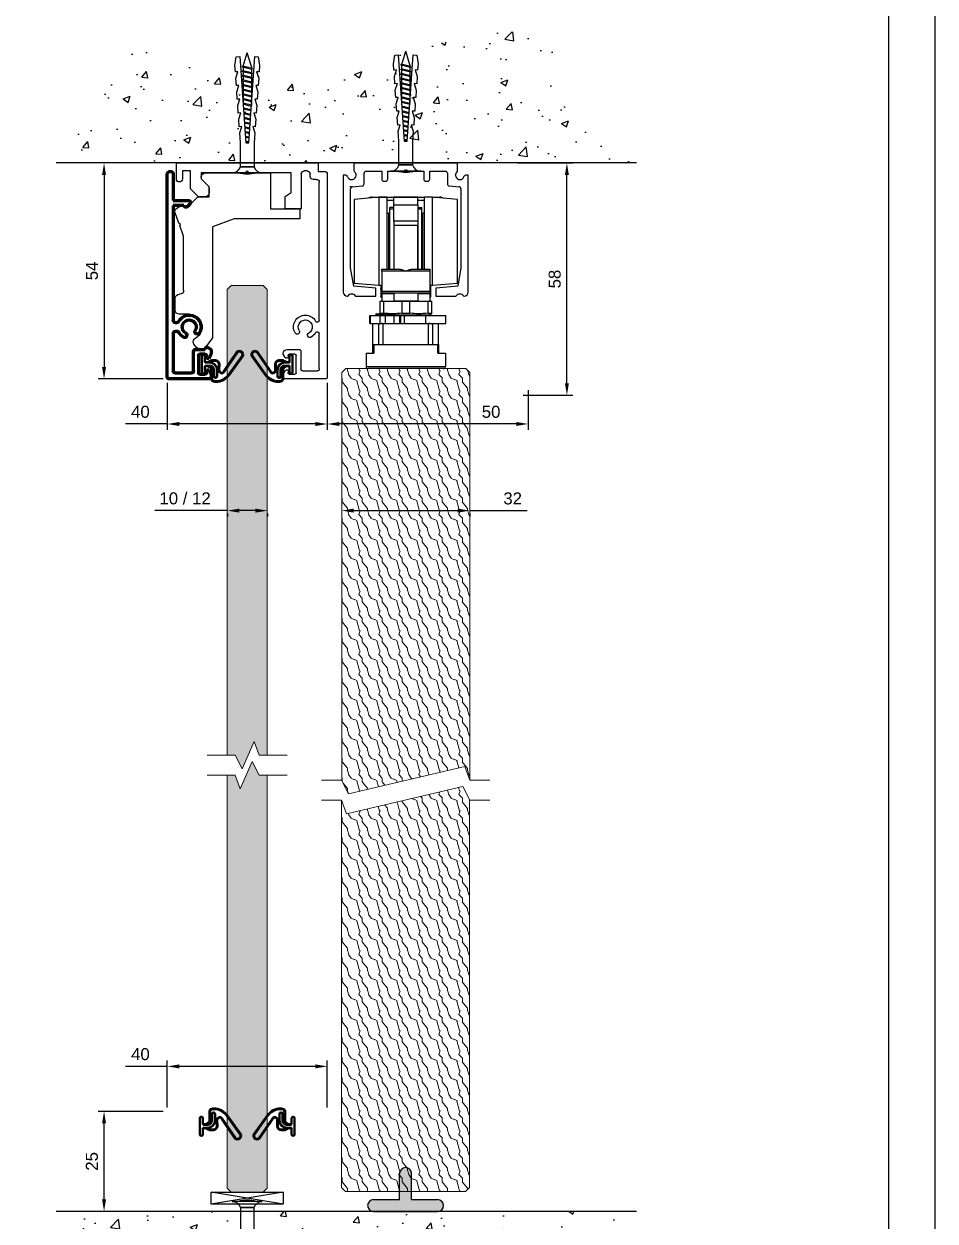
# Model space of a CAD drawing. Header units: millimetres. Extents: x 3394 to 4591, y 1370 to 2211.
# Drawn here: x 4363.3 to 4590.9, y 1523.2 to 1822.4 of the extents above; entities that cross this region are included whole.
import ezdxf

# ---------------------------------------------------------------- set-up
doc = ezdxf.new("R2010")
doc.units = ezdxf.units.MM
for name, color, linetype in [('48800_-_L2315', 7, 'Continuous'), ('48800_-_L3000', 7, 'Continuous'), ('Blocchi', 7, 'Continuous'), ('PARTENZA_VERTICA', 7, 'Continuous'), ('quote', 3, 'Continuous')]:
    doc.layers.add(name, color=color, linetype=linetype)
for name, color, linetype, lineweight in [('ALUMINIUM', 7, 'Continuous', 30), ('GLASS & JOINTS', 250, 'Continuous', 13), ('Guarnizioni', 30, 'Continuous', 70)]:
    doc.layers.add(name, color=color, linetype=linetype, lineweight=lineweight)
doc.layers.add('GLASS HATCH', color=7, linetype='Continuous', true_color=0xb8ffed, transparency=0.5)
doc.styles.get("Standard").update_dxf_attribs({"font": 'arial.ttf'})
doc.dimstyles.new('ISO-25$0', dxfattribs={"dimtxt": 3, "dimasz": 3, "dimexe": 1.5, "dimexo": 1.5, "dimgap": 1.5, "dimtad": 1, "dimtxsty": 'Standard', "dimcen": 2.5, "dimadec": 0, "dimazin": 0, "dimtfac": 1, "dimtmove": 0, "dimatfit": 3, "dimfxl": 0, "dimarcsym": 0})
pattern_1 = [(333.4349, (185.9144, 323.4945), (-4.9999958, 5.0000065), [0.67082, -10.50952]), (284.5742, (186.51439, 323.1945), (-34.9999644584, 135.0000110433), [2.58312, -255.72871]), (252.4744, (187.1644, 325.6945), (-25.000041342, -79.999984564), [0.996245, -98.62805]), (315, (186.8644, 324.7445), (5.0000015, -2e-15), [1.27279, -5.798275]), (270, (187.7644, 323.8445), (5, -5), [0.95, -4.05]), (309.0939, (187.7644, 322.8945), (45.000040157, -54.99996955), [2.061555, -101.01609]), (270, (189.0644, 321.2945), (5, -5), [0.6, -4.4]), (287.5256, (189.0644, 325.6945), (-25.000041342, 79.999984564), [0.996245, -98.62805]), (303.6901, (189.3644, 324.7445), (-5.00000667, 9.9999978), [1.081665, -16.94609]), (339.7751, (189.9644, 323.8445), (54.999986322, -20.000041678), [1.012425, -100.22986])]

# ---------------------------------------------------------------- blocks, each defined once
blk = doc.blocks.new('A$C56B12101')
at = {"color": 3, "linetype": 'Continuous'}
for p, q in [((6.2, 42.86), (0, 42.32)), ((0, 42.32), (0, 21.4)), ((4.4, 42.86), (6.9, 42.86)), ((4.4, 42.86), (4.4, 42.7)), ((8.2, 42.86), (6.2, 42.86)), ((6.2, 42.86), (6.2, 20.86)), ((6.9, 42.86), (17.6, 42.86)), ((8.2, 42.86), (8.2, 24.86)), ((9.9, 42), (8.2, 42)), ((15.9, 42.86), (9.9, 42.86)), ((9.9, 40.84), (9.9, 42.86)), ((15.9, 40.84), (15.9, 42.86)), ((17.6, 42), (15.9, 42)), ((19.6, 42.86), (17.6, 42.86)), ((17.6, 24.86), (17.6, 42.86)), ((25.8, 42.32), (19.6, 42.86)), ((19.6, 42.86), (21.4, 42.86)), ((19.6, 20.86), (19.6, 42.86)), ((21.4, 42.7), (21.4, 42.86)), ((25.8, 21.4), (25.8, 42.32)), ((9.9, 40.31), (8.9, 40.31)), ((8.9, 39.86), (8.9, 40.31)), ((9.9, 39.86), (8.9, 39.86)), ((8.9, 24.86), (8.9, 39.86)), ((9.9, 36.86), (9.9, 40.84)), ((15.9, 40.84), (9.9, 40.84)), ((15.9, 40.84), (15.9, 36.86)), ((15.9, 40.31), (16.9, 40.31)), ((16.9, 39.86), (15.9, 39.86)), ((16.9, 39.86), (16.9, 40.31)), ((16.9, 24.86), (16.9, 39.86)), ((8.6, 38.86), (8.2, 38.86)), ((8.6, 38.86), (8.6, 24.86)), ((15.9, 36.86), (9.9, 36.86)), ((9.9, 36.86), (9.9, 24.86)), ((15.9, 36.86), (15.9, 24.86)), ((17.6, 38.86), (17.2, 38.86)), ((17.2, 24.86), (17.2, 38.86)), ((8.9, 34.86), (8.6, 34.86)), ((9.9, 35.86), (9.9, 24.86)), ((9.9, 35.86), (15.9, 35.86)), ((15.9, 24.86), (15.9, 35.86)), ((17.2, 34.86), (16.9, 34.86)), ((8.6, 28.86), (8.9, 28.86)), ((16.9, 28.86), (17.2, 28.86)), ((6.9, 24.36), (6.9, 24.86)), ((6.9, 24.86), (11.24, 24.86)), ((12.9, 24.36), (6.9, 24.36)), ((6.9, 24.36), (6.9, 19.36)), ((18.9, 24.36), (12.9, 24.36)), ((14.56, 24.86), (18.9, 24.86)), ((18.9, 24.86), (18.9, 24.36)), ((18.9, 24.36), (18.9, 19.36)), ((0, 21.4), (6.2, 20.86)), ((19.6, 20.86), (25.8, 21.4)), ((6.2, 20.86), (6.9, 20.86)), ((6.7, 20.86), (6.7, 20.08)), ((6.7, 20.08), (6.9, 20.08)), ((6.7, 19.86), (6.7, 20.08)), ((6.9, 19.86), (6.7, 19.86)), ((6.7, 19.86), (6.7, 18.01)), ((6.7, 18.01), (6.9, 18.01)), ((6.7, 17.86), (6.7, 18.01)), ((6.9, 18.86), (6.9, 19.36)), ((6.9, 19.36), (18.9, 19.36)), ((18.9, 18.86), (6.9, 18.86)), ((6.9, 18.86), (6.9, 18.79)), ((6.9, 18.79), (6.9, 16.86)), ((6.9, 18.79), (9.9, 18.79)), ((9.9, 18.86), (9.9, 16.87)), ((15.9, 18.86), (15.9, 16.87)), ((15.9, 18.79), (18.9, 18.79)), ((18.9, 20.86), (19.6, 20.86)), ((18.9, 20.08), (19.05, 20.08)), ((19.05, 19.86), (18.9, 19.86)), ((18.9, 19.36), (18.9, 18.86)), ((18.9, 18.86), (18.9, 18.79)), ((18.9, 18.79), (18.9, 16.86)), ((18.9, 18.01), (19.05, 18.01)), ((19.05, 20.86), (19.05, 20.08)), ((19.05, 20.08), (19.05, 19.86)), ((19.05, 19.86), (19.05, 18.01)), ((19.05, 18.01), (19.05, 17.86)), ((6.4, 16.86), (6.4, 13.86)), ((6.4, 16.86), (6.9, 16.86)), ((6.9, 17.86), (6.7, 17.86)), ((6.9, 16.86), (18.9, 16.86)), ((7.4, 13.86), (7.4, 16.86)), ((15.9, 16.87), (9.9, 16.87)), ((11.9, 16.86), (11.9, 13.86)), ((13.9, 13.86), (13.9, 16.86)), ((18.4, 16.86), (18.4, 13.86)), ((19.05, 17.86), (18.9, 17.86)), ((18.9, 16.86), (19.4, 16.86)), ((19.4, 13.86), (19.4, 16.86)), ((3.9, 11.3), (3.9, 13.3)), ((3.9, 13.3), (3.92, 13.3)), ((3.92, 13.3), (3.92, 11.3)), ((3.92, 13.3), (4.05, 13.3)), ((4.05, 11.3), (4.05, 13.3)), ((4.05, 13.3), (6.5, 13.3)), ((5.4, 13.6), (5.4, 13.4)), ((10.4, 13.6), (5.4, 13.6)), ((5.4, 13.4), (8.82, 13.4)), ((5.5, 13.7), (10.3, 13.7)), ((6.4, 13.86), (7.4, 13.86)), ((6.4, 13.73), (6.51, 13.7)), ((6.5, 11.3), (6.5, 13.3)), ((6.5, 13.3), (7.87, 13.3)), ((7.87, 11.3), (7.87, 13.3)), ((7.87, 13.3), (10.03, 13.3)), ((8.82, 13.4), (10.4, 13.4)), ((10.03, 11.3), (10.03, 13.3)), ((10.03, 13.3), (11.4, 13.3)), ((10.4, 13.4), (10.4, 13.6)), ((10.4, 13.46), (18.4, 13.46)), ((11.4, 11.3), (11.4, 13.3)), ((11.4, 13.3), (11.69, 13.3)), ((11.69, 11.3), (11.69, 13.3)), ((11.69, 13.3), (12.56, 13.3)), ((11.9, 13.86), (13.9, 13.86)), ((12.56, 11.3), (12.56, 13.3)), ((12.56, 13.3), (17.9, 13.3)), ((16.4, 13.3), (16.4, 13.46)), ((17.9, 11.3), (17.9, 13.3)), ((17.9, 13.3), (22.9, 13.3)), ((18.4, 13.86), (19.4, 13.86)), ((18.4, 13.46), (19.4, 13.73)), ((19.4, 13.73), (19.4, 13.86)), ((22.9, 11.3), (22.9, 13.3)), ((3.9, 11.3), (3.92, 11.3)), ((3.92, 11.3), (4.05, 11.3)), ((4.05, 11.3), (4.7, 11.3)), ((4.7, 11.3), (7.2, 11.3)), ((4.7, 6), (4.7, 11.3)), ((6.2, 6), (6.2, 11.07)), ((7.2, 11.3), (18.6, 11.3)), ((7.2, 11.3), (7.2, 6)), ((18.6, 11.3), (21.1, 11.3)), ((18.6, 6), (18.6, 11.3)), ((19.6, 11.07), (19.6, 6)), ((21.1, 11.3), (22.9, 11.3)), ((21.1, 6), (21.1, 11.3)), ((4.7, 3.9), (4.7, 6)), ((4.7, 6), (4.89, 6)), ((4.89, 6), (4.89, 3.9)), ((4.89, 6), (20.91, 6)), ((20.91, 3.9), (20.91, 6)), ((20.91, 6), (21.1, 6)), ((21.1, 6), (21.1, 3.9)), ((3, 3.9), (3, 0.5)), ((3, 3.9), (4.89, 3.9)), ((20.91, 3.9), (22.8, 3.9)), ((22.8, 3.9), (22.8, 0.5)), ((3, 0.5), (22.8, 0.5)), ((22.3, 0), (3.5, 0))]:
    blk.add_line(p, q, dxfattribs=at)
for centre, radius, start, end in [((4.4, 40.86), 2, 90, 118.4), ((21.4, 40.86), 2, 61.6, 90), ((5.5, 13.6), 0.1, 90, 180), ((5.5, 13.4), 0.1, 180, 270), ((10.3, 13.6), 0.1, 0, 90), ((10.3, 13.4), 0.1, 270, 0), ((3.5, 0.5), 0.5, 180, 270), ((22.3, 0.5), 0.5, 270, 0)]:
    blk.add_arc(centre, radius, start, end, dxfattribs=at)
for centre, start_param, end_param in [((7.2, 11.07), 1.570796, 3.141593), ((18.6, 11.07), 0, 1.570796)]:
    blk.add_ellipse(centre, major_axis=(1, 0), ratio=0.23348, start_param=start_param, end_param=end_param, dxfattribs=at)
for points, knots in [([(11.24, 24.86), (11.39, 24.85), (11.66, 24.82), (12.09, 24.68), (12.5, 24.53), (12.77, 24.42), (12.9, 24.36), (12.9, 24.36)], [0, 0, 0, 0, 0.275545, 0.521527, 0.774143, 0.99403, 1, 1, 1, 1]), ([(12.9, 24.36), (12.9, 24.36), (13.03, 24.42), (13.3, 24.52), (13.7, 24.68), (14.14, 24.82), (14.41, 24.85), (14.56, 24.86)], [0, 0, 0, 0, 0.0059702, 0.2258583, 0.4722533, 0.7244538, 1, 1, 1, 1]), ([(6.4, 13.86), (6.4, 13.77), (6.4, 13.69), (6.4, 13.73), (6.4, 13.73)], [0, 0, 0, 0, 0.994885, 1, 1, 1, 1]), ([(11.9, 13.86), (11.15, 13.8), (9.65, 13.66), (8.15, 13.8), (7.4, 13.86)], [0, 0, 0, 0, 0.497443, 1, 1, 1, 1]), ([(18.4, 13.86), (17.65, 13.8), (16.15, 13.66), (14.65, 13.8), (13.9, 13.86)], [0, 0, 0, 0, 0.497443, 1, 1, 1, 1])]:
    blk.add_open_spline(points, degree=3, knots=knots, dxfattribs=at)
blk = doc.blocks.new('tassello')
at = {"color": 3}
blk.add_lwpolyline([(3, 0), (-3, 0, -0.340122), (-1.38, -1.25), (1.38, -1.25, -0.340122)], format="xyb", close=True, dxfattribs=at)
blk.add_lwpolyline([(1.87, 0, 0.133333), (-1.88, 0)], format="xyb", dxfattribs=at)
blk.add_lwpolyline([(1.38, -1.25), (-1.38, -1.25), (-1.38, -6), (-1.51, -8), (-1.1, -9.28), (-1.6, -9.24), (-1.71, -10.74), (-1.29, -12.02), (-1.79, -11.99), (-1.9, -13.48), (-1.49, -14.76), (-1.99, -14.73), (-2.09, -16.23), (-1.68, -17.51), (-2.18, -17.47), (-2.28, -18.97), (-1.87, -20.25), (-2.37, -20.22), (-2.46, -21.46), (-2.2, -23.23), (-1.51, -23.28), (-0.3, -6), (0.3, -6), (1.51, -23.28), (2.2, -23.23), (2.46, -21.46), (2.37, -20.22), (1.87, -20.25), (2.28, -18.97), (2.18, -17.47), (1.68, -17.51), (2.09, -16.23), (1.99, -14.73), (1.49, -14.76), (1.9, -13.48), (1.79, -11.99), (1.29, -12.02), (1.71, -10.74), (1.6, -9.24), (1.1, -9.28), (1.51, -8), (1.38, -6)], close=True, dxfattribs=at)
at = {"color": 8}
for points in [[(0.38, -7.14), (-0.39, -7.32)], [(0.36, -6.93), (-0.38, -7.11)], [(0.31, -6.22), (-0.32, -6.38)], [(0.3, -6.02), (-0.31, -6.17)], [(0.5, -8.96), (-0.52, -9.21)], [(0.49, -8.76), (-0.51, -9)], [(0.44, -8.05), (-0.46, -8.27)], [(0.43, -7.85), (-0.44, -8.06)], [(0.7, -11.7), (-0.72, -12.05)], [(0.68, -11.5), (-0.71, -11.84)], [(0.63, -10.79), (-0.65, -11.1)], [(0.62, -10.59), (-0.64, -10.89)], [(0.57, -9.87), (-0.59, -10.16)], [(0.55, -9.67), (-0.57, -9.95)], [(0.87, -14.24), (-0.9, -14.67)], [(0.82, -13.53), (-0.85, -13.94)], [(0.81, -13.32), (-0.84, -13.73)], [(-0.82, -13.72), (-0.82, -13.55)], [(-0.82, -14.65), (-0.82, -13.93)], [(0.76, -12.61), (-0.79, -12.99)], [(0.75, -12.41), (-0.77, -12.78)], [(0.83, -14.25), (0.83, -13.55)], [(0.92, -15.36), (-0.93, -15.81)], [(0.92, -16.29), (-0.93, -16.74)], [(0.89, -14.44), (-0.92, -14.88)], [(0.92, -15.15), (-0.93, -15.61)], [(0.92, -16.08), (-0.93, -16.53)], [(-0.82, -15.58), (-0.82, -14.86)], [(-0.82, -16.51), (-0.82, -15.79)], [(-0.82, -17.44), (-0.82, -16.72)], [(0.83, -15.18), (0.83, -14.45)], [(0.83, -16.11), (0.83, -15.38)], [(0.83, -17.03), (0.83, -16.31)], [(0.92, -17.22), (-0.93, -17.67)], [(0.92, -18.14), (-0.93, -18.6)], [(0.92, -19.07), (-0.93, -19.53)], [(0.92, -17.01), (-0.93, -17.46)], [(0.92, -17.94), (-0.93, -18.39)], [(0.92, -18.87), (-0.93, -19.32)], [(-0.82, -18.37), (-0.82, -17.64)], [(-0.82, -19.3), (-0.82, -18.57)], [(0.83, -17.96), (0.83, -17.24)], [(0.83, -18.89), (0.83, -18.17)], [(0.83, -19.82), (0.83, -19.1)], [(0.92, -20), (-0.93, -20.45)], [(0.92, -20.93), (-0.93, -21.38)], [(0.92, -19.8), (-0.93, -20.25)], [(0.92, -20.72), (-0.93, -21.18)], [(-0.82, -20.22), (-0.82, -19.5)], [(-0.82, -21.15), (-0.82, -20.43)], [(-0.8, -21.35), (0, -24.04)], [(0.83, -21.29), (0, -24.04)], [(0.83, -20.75), (0.83, -20.03)], [(0.83, -21.29), (0.83, -20.95)]]:
    blk.add_lwpolyline(points, dxfattribs=at)
for points in [[(-0.93, -15.61, 0.243659), (-0.93, -15.81)], [(-0.93, -16.53, 0.243659), (-0.93, -16.74)], [(0.92, -15.36, 0.243659), (0.92, -15.15)], [(0.92, -16.29, 0.243659), (0.92, -16.08)], [(-0.93, -17.46, 0.243659), (-0.93, -17.67)], [(-0.93, -18.39, 0.243659), (-0.93, -18.6)], [(0.92, -17.22, 0.243659), (0.92, -17.01)], [(0.92, -18.14, 0.243659), (0.92, -17.94)], [(0.92, -19.07, 0.243659), (0.92, -18.87)], [(-0.93, -19.32, 0.243659), (-0.93, -19.53)], [(-0.93, -20.25, 0.243659), (-0.93, -20.45)], [(-0.93, -21.18, 0.243659), (-0.93, -21.38)], [(0.92, -20, 0.243659), (0.92, -19.8)], [(0.92, -20.93, 0.243659), (0.92, -20.72)]]:
    blk.add_lwpolyline(points, format="xyb", dxfattribs=at)
blk = doc.blocks.new('reggispinta scorrevole')
h = blk.add_hatch(color=256)
h.dxf.hatch_style = 1
h.paths.add_polyline_path([(1.5, 3), (1.5, 9.5, 1), (-1.5, 9.5), (-1.5, 3), (-8, 3, 1), (-8, 0), (8, 0, 1), (8, 3)])
at = {"layer": 'Blocchi'}
for p, q in [((-1.5, 3), (-1.5, 9.5)), ((1.5, 3), (1.5, 9.5)), ((-8, 3), (-1.5, 3)), ((1.5, 3), (8, 3)), ((-8, 0), (8, 0))]:
    blk.add_line(p, q, dxfattribs=at)
for centre, start, end in [((0, 9.5), 0, 180), ((-8, 1.5), 90, 270), ((8, 1.5), 270, 90)]:
    blk.add_arc(centre, 1.5, start, end, dxfattribs=at)
blk = doc.blocks.new('Cartiglio A3')
at = {"color": 6}
for points in [[(0, 726.876), (0, 0), (1034.376, 0), (1034.376, 726.876)], [(10, 716.876), (10, 10), (1024.376, 10), (1024.376, 716.876)]]:
    blk.add_lwpolyline(points, close=True, dxfattribs=at)
blk = doc.blocks.new('binario Glass')
at = {"layer": 'ALUMINIUM', "color": 6}
for p, q in [((19.5, 54), (9, 54)), ((9, 54), (9, 52.8)), ((9, 52.8), (9.45, 51.96)), ((10.5, 52.8), (11.9, 52.8)), ((12.2, 52.5), (12.2, 48.1)), ((13.4, 47.1), (13.4, 51.5)), ((13.9, 52), (17.5, 52)), ((18, 51.5), (18, 42.7)), ((20, 2.85), (20, 53.5)), ((9.45, 48.64), (9, 47.8)), ((10.2, 48.1), (10.2, 48.45)), ((9, 47.8), (9, 47.6)), ((10, 46.6), (12.9, 46.6)), ((11.9, 47.8), (10.5, 47.8)), ((18, 39.3), (18, 4.85)), ((13.5, 11.5), (9.5, 11.5)), ((9.5, 11.5), (9.5, 8.4)), ((13.5, 2.75), (13.5, 11.5)), ((-12.2, 8.45), (-14.2, 6.45)), ((-14.2, 6.45), (-14.2, 2)), ((-10.5, 8.45), (-12.2, 8.45)), ((-9.5, 6.41), (-9.5, 7.45)), ((9.5, 8.4), (11, 7.35)), ((11, 7.35), (11, 2.5)), ((-17.7, 4), (-17.7, 0)), ((-16.2, 2), (-16.2, 4)), ((-11.5, 4), (-9.79, 5.71)), ((-11.5, 2.5), (-11.5, 4)), ((15.7, 3.35), (15.7, 2.75)), ((17.25, 4.1), (16.45, 4.1)), ((-17.7, 0), (17.7, 0)), ((-14.2, 2), (-16.2, 2)), ((-0.5, 2.5), (-11.5, 2.5)), ((0, 2), (-0.5, 2.5)), ((0.5, 2.5), (0, 2)), ((11, 2.5), (0.5, 2.5)), ((14.95, 2), (14.25, 2)), ((17.7, 0), (17.7, 2.1)), ((17.7, 2.1), (19.25, 2.1))]:
    blk.add_line(p, q, dxfattribs=at)
for centre, radius, start, end in [((19.5, 53.5), 0.5, 0, 90), ((9.86, 52.13), 0.443, 201.6307, 32.8657), ((10.5, 52.5), 0.3, 90, 206.5651), ((11.9, 52.5), 0.3, 0, 90), ((13.9, 51.5), 0.5, 90, 180), ((17.5, 51.5), 0.5, 0, 90), ((9.8, 48.45), 0.4, 0, 151.9275), ((10.5, 48.1), 0.3, 180, 270), ((11.9, 48.1), 0.3, 270, 0), ((10, 47.6), 1, 180, 270), ((12.9, 47.1), 0.5, 270, 0), ((14.5, 41), 2.95, 149.7925, 330.4082), ((12.47, 42.18), 0.6, 329.7925, 149.7925), ((14.5, 41), 1.75, 149.7925, 60.2075), ((15.67, 43.04), 0.6, 60.2075, 240.2075), ((14.5, 41), 2.95, 29.5918, 60.2075), ((17.5, 42.7), 0.5, 209.5918, 0), ((17.5, 39.3), 0.5, 0, 150.4082), ((-10.5, 7.45), 1, 0, 90), ((-10.5, 6.41), 1, 315, 0), ((-16.95, 4), 0.75, 0, 180), ((16.45, 3.35), 0.75, 90, 180), ((17.25, 4.85), 0.75, 270, 0), ((14.25, 2.75), 0.75, 180, 270), ((14.95, 2.75), 0.75, 270, 0), ((19.25, 2.85), 0.75, 270, 0)]:
    blk.add_arc(centre, radius, start, end, dxfattribs=at)
blk = doc.blocks.new('copertina Glass')
at = {"layer": 'Guarnizioni', "color": 4}
for p, q in [((-5.5, 12.5), (-5.5, -38.15)), ((5.5, 13), (-5, 13)), ((5.5, 11.8), (5.5, 13)), ((-4, 1.77), (-4, 11)), ((-3.5, 11.5), (0.6, 11.5)), ((1.1, 11), (1.1, 6.1)), ((2.3, 7.1), (2.3, 11.5)), ((2.6, 11.8), (4, 11.8)), ((4.3, 11.5), (4.3, 10.75)), ((4.3, 10.75), (4.93, 10.75)), ((4.93, 10.75), (5.5, 11.8)), ((4, 6.8), (2.6, 6.8)), ((4.93, 7.85), (4.3, 7.85)), ((4.3, 7.85), (4.3, 7.1)), ((5.5, 6.8), (4.93, 7.85)), ((5.5, 5.6), (5.5, 6.8)), ((1.6, 5.6), (3.98, 5.6)), ((4.08, 5.3), (4.23, 5.1)), ((4.55, 5.04), (5.5, 5.6)), ((-4, -30.4), (-4, -1.77)), ((-1.35, -30.4), (-4, -30.4)), ((-4, -38.15), (-4, -31.6)), ((-4, -31.6), (-0.15, -31.6)), ((0.21, -30.75), (-0.49, -30.05))]:
    blk.add_line(p, q, dxfattribs=at)
for centre, radius, start, end in [((-5, 12.5), 0.5, 90, 180), ((-3.5, 11), 0.5, 90, 180), ((0.6, 11), 0.5, 0, 90), ((2.6, 11.5), 0.3, 90, 180), ((4, 11.5), 0.3, 0, 90), ((1.6, 6.1), 0.5, 180, 270), ((2.6, 7.1), 0.3, 180, 270), ((4, 7.1), 0.3, 270, 0), ((4.48, 5.6), 0.5, 180, 216.8699), ((4.43, 5.25), 0.25, 216.8699, 300.8099), ((-3.25, 1.77), 0.75, 180, 331.4474), ((0, 0), 2.95, 119.7925, 151.4474), ((0, 0), 2.95, 208.5526, 30.2075), ((0, 0), 1.75, 119.7925, 30.2075), ((-1.17, 2.04), 0.6, 299.7925, 119.7925), ((2.03, 1.18), 0.6, 30.2075, 210.2075), ((-3.25, -1.77), 0.75, 28.5526, 180), ((-0.85, -30.4), 0.5, 45, 180), ((-0.15, -31.1), 0.5, 270, 45), ((-4.75, -38.15), 0.75, 180, 0)]:
    blk.add_arc(centre, radius, start, end, dxfattribs=at)
blk = doc.blocks.new('fermavetro Glass')
for p, q in [((2071.71, 1538.56), (2071.24, 1538.56)), ((2073.89, 1535.66), (2071.71, 1538.56)), ((2069.59, 1537.69), (2069.27, 1537.22)), ((2073.89, 1507.95), (2073.89, 1535.66)), ((2068.09, 1529.76), (2065.59, 1529.76)), ((2064.59, 1528.76), (2064.59, 1525.76)), ((2065.59, 1524.76), (2065.69, 1524.76)), ((2066.69, 1523.76), (2066.69, 1510.23)), ((2066.69, 1510.23), (2065.7, 1507.57)), ((2065.5, 1507.01), (2064.55, 1504.45)), ((2065.88, 1507.18), (2065.5, 1507.01)), ((2065.7, 1507.57), (2065.88, 1507.18)), ((2079.29, 1505.96), (2073.89, 1507.95)), ((2095.69, 1505.96), (2079.29, 1505.96)), ((2095.69, 1503.46), (2095.69, 1505.96)), ((2065, 1503.23), (2066.09, 1502.62)), ((2066.84, 1503.06), (2067.59, 1503.06)), ((2067.59, 1503.06), (2070.24, 1500.41)), ((2088.39, 1494.46), (2088.39, 1503.46)), ((2088.39, 1503.46), (2095.69, 1503.46)), ((2070.24, 1500.41), (2073.09, 1500.41)), ((2073.09, 1500.41), (2073.09, 1497.96)), ((2073.09, 1497.96), (2071.38, 1496.25)), ((2071.09, 1495.54), (2071.09, 1495.46)), ((2072.09, 1494.46), (2088.39, 1494.46))]:
    blk.add_line(p, q)
for centre, radius, start, end in [((2071.24, 1536.56), 2, 90, 145.4447), ((2068.09, 1532.96), 3.2, 270, 61.5631), ((2070.09, 1536.65), 1, 145.4447, 241.5631), ((2065.59, 1528.76), 1, 90, 180), ((2065.59, 1525.76), 1, 180, 270), ((2065.69, 1523.76), 1, 0, 90), ((2065.49, 1504.1), 1, 159.7, 240.8), ((2066.34, 1503.06), 0.5, 240.8, 0), ((2072.09, 1495.54), 1, 135, 180), ((2072.09, 1495.46), 1, 180, 270)]:
    blk.add_arc(centre, radius, start, end)
blk = doc.blocks.new('48800')
at = {"layer": '48800_-_L3000', "linetype": 'Continuous', "lineweight": 5}
h = blk.add_hatch(dxfattribs=at)
h.set_pattern_fill('LINE', color=3, scale=2, angle=45, style=0)
h.set_pattern_definition([(45, (-6239.775, -3270.2284), (-4.490128, 4.490128), [])])
edge = h.paths.add_edge_path()
edge.add_arc((9.4, 2.41), 0.897, 334.1295, 494.3643)
edge.add_line((8.77, 3.05), (5.44, -1.86))
edge.add_arc((4.92, -1.52), 0.632, 270, 326.6991, ccw=False)
edge.add_arc((5, -1.51), 0.64, 180.3129, 262.8679, ccw=False)
edge.add_line((4.36, -1.52), (4.39, -0.03))
edge.add_arc((3.39, -0.03), 1, 0, 90)
edge.add_line((3.39, 0.97), (2.4, 0.97))
edge.add_arc((2.4, 0.71), 0.253, 90, 120)
edge.add_line((2.27, 0.93), (1.59, 0.54))
edge.add_arc((1.47, 0.76), 0.253, 270, 300, ccw=False)
edge.add_line((1.47, 0.51), (1.01, 0.51))
edge.add_line((1.01, 0.51), (1.01, 0.41))
edge.add_line((1.01, 0.41), (1.47, 0.41))
edge.add_arc((1.47, 0.76), 0.353, 270, 300)
edge.add_line((1.64, 0.45), (2.32, 0.85))
edge.add_arc((2.4, 0.71), 0.153, 90, 120, ccw=False)
edge.add_line((2.4, 0.87), (3.39, 0.87))
edge.add_arc((3.39, -0.03), 0.9, 0.0699, 90, ccw=False)
edge.add_line((4.29, -0.03), (4.26, -1.51))
edge.add_arc((5, -1.51), 0.74, 180.2005, 263.35)
edge.add_arc((4.92, -1.52), 0.732, 269.5118, 326.6433)
edge.add_line((5.53, -1.92), (8.85, 2.99))
edge.add_arc((9.4, 2.41), 0.797, -25.2784, 133.6585, ccw=False)
edge.add_line((10.12, 2.07), (6.71, -2.69))
edge.add_arc((3.54, -0.42), 3.9, 270, 324.4343, ccw=False)
edge.add_line((3.54, -4.32), (3.25, -4.32))
edge.add_arc((3.27, -3.48), 0.839, 196.694, 268.7318, ccw=False)
edge.add_line((2.47, -3.72), (2.5, -1.15))
edge.add_arc((2.15, -1.15), 0.353, 359.8862, 420)
edge.add_line((2.32, -0.85), (1.64, -0.45))
edge.add_arc((1.47, -0.76), 0.353, 60, 90)
edge.add_line((1.47, -0.41), (1.01, -0.41))
edge.add_line((1.01, -0.41), (1.01, -0.51))
edge.add_line((1.01, -0.51), (1.47, -0.51))
edge.add_arc((1.47, -0.76), 0.253, 60, 90, ccw=False)
edge.add_line((1.59, -0.54), (2.27, -0.93))
edge.add_arc((2.15, -1.15), 0.253, 0, 60, ccw=False)
edge.add_line((2.4, -1.15), (2.37, -3.74))
edge.add_arc((3.27, -3.48), 0.939, 195.7327, 268.8012)
edge.add_line((3.25, -4.42), (3.54, -4.42))
edge.add_arc((3.54, -0.42), 4, 270, 324.4343)
edge.add_line((6.8, -2.75), (10.2, 2.02))
at = {"layer": '48800_-_L2315', "color": 3, "linetype": 'Continuous', "lineweight": 50}
for p, q in [((2.37, 0.86), (2.37, 0.81)), ((2.37, 0.38), (2.37, 0.33)), ((3.25, 0.87), (3.25, 0.82)), ((2.37, -0.45), (2.37, -0.5)), ((2.37, -0.81), (2.37, -0.88)), ((3.25, -0.09), (3.25, -0.17)), ((3.25, -3.38), (3.25, -3.43)), ((3.25, -4.27), (3.25, -4.32))]:
    blk.add_line(p, q, dxfattribs=at)
at = {"layer": '48800_-_L3000', "color": 3, "linetype": 'Continuous', "lineweight": 50}
for p, q in [((8.77, 3.05), (5.44, -1.86)), ((0, 2.02), (0, -2.02)), ((0.76, 0.63), (0.76, 2.02)), ((1.47, 0.51), (1.01, 0.51)), ((1.01, 0.51), (1.01, 0.41)), ((1.01, 0.41), (1.47, 0.41)), ((1.96, 0.38), (1.01, 0.38)), ((2.27, 0.93), (1.59, 0.54)), ((1.64, 0.45), (2.32, 0.85)), ((2.35, 0.8), (1.7, 0.43)), ((1.7, 0.43), (1.96, 0.43)), ((3.39, 0.97), (2.4, 0.97)), ((2.4, 0.87), (3.39, 0.87)), ((3.39, 0.82), (2.4, 0.82)), ((5.53, -1.92), (8.85, 2.99)), ((8.88, 2.95), (5.57, -1.95)), ((6.67, -2.66), (10.07, 2.09)), ((10.12, 2.07), (6.71, -2.69)), ((6.8, -2.75), (10.2, 2.02)), ((0.76, -2.02), (0.76, -0.63)), ((1.01, -0.38), (2, -0.38)), ((1.47, -0.41), (1.01, -0.41)), ((1.01, -0.41), (1.01, -0.51)), ((1.01, -0.51), (1.47, -0.51)), ((1.59, -0.54), (2.27, -0.93)), ((2.32, -0.85), (1.64, -0.45)), ((2, -0.43), (1.7, -0.43)), ((1.7, -0.43), (2.35, -0.8)), ((2.4, -1.15), (2.37, -3.74)), ((2.47, -3.72), (2.5, -1.15)), ((2.55, -1.15), (2.52, -3.72)), ((2.95, -3.02), (2.95, -1.38)), ((3, -1.38), (3, -3.02)), ((3.76, -3.02), (3.76, -1.42)), ((3.81, -1.42), (3.81, -3.02)), ((4.21, -1.51), (4.24, -0.03)), ((4.29, -0.03), (4.26, -1.51)), ((4.36, -1.52), (4.39, -0.03)), ((3.25, -4.27), (3.54, -4.27)), ((3.54, -4.32), (3.25, -4.32)), ((3.25, -4.42), (3.54, -4.42))]:
    blk.add_line(p, q, dxfattribs=at)
for centre, radius, start, end in [((9.4, 2.41), 0.897, 334.1295, 134.3643), ((9.4, 2.41), 0.797, 334.7216, 133.6585), ((9.4, 2.41), 0.747, 335.0614, 133.2533), ((0.38, 2.02), 0.379, 0, 180), ((1.01, 0.63), 0.253, 180, 270), ((1.47, 0.76), 0.253, 270, 300), ((1.47, 0.76), 0.353, 270, 300), ((1.96, -1.42), 1.85, 0, 90), ((1.96, -1.42), 1.8, 0, 90), ((2.4, 0.71), 0.253, 90, 120), ((2.4, 0.71), 0.153, 90, 120), ((2.4, 0.71), 0.103, 90, 120), ((3.39, -0.03), 1, 0, 90), ((3.39, -0.03), 0.9, 0.0699, 90), ((3.39, -0.03), 0.85, 0.1094, 90), ((0.38, -2.02), 0.379, 180, 0), ((1.01, -0.63), 0.253, 90, 180), ((1.47, -0.76), 0.353, 60, 90), ((1.47, -0.76), 0.253, 60, 90), ((2, -1.38), 1, 0, 90), ((2, -1.38), 0.95, 0, 90), ((2.15, -1.15), 0.253, 0, 60), ((2.15, -1.15), 0.353, 359.8862, 60), ((2.15, -1.15), 0.403, 359.846, 60), ((3.54, -0.42), 3.85, 270, 324.4343), ((3.54, -0.42), 3.9, 270, 324.4343), ((3.54, -0.42), 4, 270, 324.4343), ((5, -1.51), 0.79, 180.1525, 263.5452), ((5, -1.51), 0.74, 180.2005, 263.35), ((5, -1.51), 0.64, 180.3129, 262.8679), ((4.92, -1.52), 0.732, 269.5118, 326.6433), ((4.92, -1.52), 0.782, 269.3145, 326.6195), ((4.92, -1.52), 0.632, 270, 326.6991), ((3.27, -3.48), 0.939, 195.7327, 268.8012), ((3.27, -3.48), 0.839, 196.694, 268.7318), ((3.27, -3.48), 0.789, 197.2424, 268.6922), ((3.38, -3.02), 0.429, 180, 0), ((3.38, -3.02), 0.379, 180, 0)]:
    blk.add_arc(centre, radius, start, end, dxfattribs=at)
at = {"layer": 'PARTENZA_VERTICA', "color": 3, "linetype": 'Continuous', "lineweight": 50}
for p, q in [((2.2, 0.72), (2.2, 0.77)), ((2.2, 0.36), (2.2, 0.41)), ((2.2, -0.45), (2.2, -0.4)), ((2.2, -0.77), (2.2, -0.72))]:
    blk.add_line(p, q, dxfattribs=at)
blk = doc.blocks.new('spessore 3mm')
at = {"layer": 'Blocchi', "color": 8}
for p, q in [((9, 3), (-9, 0)), ((9, 0), (-9, 3)), ((-9, 3), (9, 3)), ((-9, 0), (-9, 3)), ((9, 3), (9, 0)), ((9, 0), (-9, 0))]:
    blk.add_line(p, q, dxfattribs=at)
blk = doc.blocks.new('*D68')
at = {"layer": 'Defpoints', "color": 0, "transparency": 16777216}
for p in [(4414.1, 1701.56), (4424.1, 1701.56), (4424.1, 1700.77)]:
    blk.add_point(p, dxfattribs=at)
at = {"layer": 'quote', "color": 0, "lineweight": -2, "transparency": 16777216}
for p, q in [((4414.1, 1700.77), (4395.96, 1700.77)), ((4414.1, 1700.06), (4414.1, 1699.27)), ((4421.1, 1700.77), (4417.1, 1700.77)), ((4424.1, 1700.06), (4424.1, 1699.27))]:
    blk.add_line(p, q, dxfattribs=at)
at = {"layer": 'quote', "color": 0, "transparency": 16777216}
for points in [[(4417.1, 1701.27), (4417.1, 1700.27), (4414.1, 1700.77)], [(4421.1, 1701.27), (4421.1, 1700.27), (4424.1, 1700.77)]]:
    blk.add_solid(points, dxfattribs=at)
at = {"layer": 'quote', "color": 0, "transparency": 16777216, "insert": (4403.53, 1703.82), "char_height": 3, "attachment_point": 5}
blk.add_mtext('10 / 12', dxfattribs=at)
blk = doc.blocks.new('*D70')
at = {"layer": 'Defpoints', "color": 0, "transparency": 16777216}
for p in [(4399.07, 1734.19), (4439.06, 1734.19), (4399.07, 1722.43)]:
    blk.add_point(p, dxfattribs=at)
at = {"layer": 'quote', "color": 0, "lineweight": -2, "transparency": 16777216}
for p, q in [((4399.07, 1732.69), (4399.07, 1720.93)), ((4439.06, 1732.69), (4439.06, 1720.93)), ((4399.07, 1722.43), (4388.66, 1722.43)), ((4436.06, 1722.43), (4402.07, 1722.43))]:
    blk.add_line(p, q, dxfattribs=at)
at = {"layer": 'quote', "color": 0, "transparency": 16777216}
for points in [[(4402.07, 1722.93), (4402.07, 1721.93), (4399.07, 1722.43)], [(4436.06, 1722.93), (4436.06, 1721.93), (4439.06, 1722.43)]]:
    blk.add_solid(points, dxfattribs=at)
at = {"layer": 'quote', "color": 0, "transparency": 16777216, "insert": (4392.36, 1725.46), "char_height": 3, "attachment_point": 5}
blk.add_mtext('40', dxfattribs=at)
blk = doc.blocks.new('*D71')
at = {"layer": 'Defpoints', "color": 0, "transparency": 16777216}
for p in [(4392.36, 1787.69), (4383.28, 1733.69), (4399.57, 1733.69)]:
    blk.add_point(p, dxfattribs=at)
at = {"layer": 'quote', "color": 0, "lineweight": -2, "transparency": 16777216}
for p, q in [((4390.86, 1787.69), (4381.78, 1787.69)), ((4383.28, 1784.69), (4383.28, 1736.69)), ((4398.07, 1733.69), (4381.78, 1733.69))]:
    blk.add_line(p, q, dxfattribs=at)
at = {"layer": 'quote', "color": 0, "transparency": 16777216}
for points in [[(4382.78, 1784.69), (4383.78, 1784.69), (4383.28, 1787.69)], [(4382.78, 1736.69), (4383.78, 1736.69), (4383.28, 1733.69)]]:
    blk.add_solid(points, dxfattribs=at)
at = {"layer": 'quote', "color": 0, "transparency": 16777216, "insert": (4380.26, 1760.69), "char_height": 3, "attachment_point": 5, "rotation": 90}
blk.add_mtext('54', dxfattribs=at)
blk = doc.blocks.new('*D74')
at = {"layer": 'Defpoints', "color": 0, "transparency": 16777216}
for p in [(4399.07, 1561.83), (4399.07, 1550.08), (4439.06, 1550.08)]:
    blk.add_point(p, dxfattribs=at)
at = {"layer": 'quote', "color": 0, "lineweight": -2, "transparency": 16777216}
for p, q in [((4399.07, 1551.58), (4399.07, 1563.33)), ((4439.06, 1551.58), (4439.06, 1563.33)), ((4399.07, 1561.83), (4388.66, 1561.83)), ((4436.06, 1561.83), (4402.07, 1561.83))]:
    blk.add_line(p, q, dxfattribs=at)
at = {"layer": 'quote', "color": 0, "transparency": 16777216}
for points in [[(4402.07, 1562.33), (4402.07, 1561.33), (4399.07, 1561.83)], [(4436.06, 1562.33), (4436.06, 1561.33), (4439.06, 1561.83)]]:
    blk.add_solid(points, dxfattribs=at)
at = {"layer": 'quote', "color": 0, "transparency": 16777216, "insert": (4392.36, 1564.87), "char_height": 3, "attachment_point": 5}
blk.add_mtext('40', dxfattribs=at)
blk = doc.blocks.new('*D75')
at = {"layer": 'Defpoints', "color": 0, "transparency": 16777216}
for p in [(4383.28, 1550.58), (4399.57, 1550.58), (4383.28, 1525.58)]:
    blk.add_point(p, dxfattribs=at)
at = {"layer": 'quote', "color": 0, "lineweight": -2, "transparency": 16777216}
for p, q in [((4398.07, 1550.58), (4381.78, 1550.58)), ((4383.28, 1528.58), (4383.28, 1547.58))]:
    blk.add_line(p, q, dxfattribs=at)
at = {"layer": 'quote', "color": 0, "transparency": 16777216}
for points in [[(4382.78, 1547.58), (4383.78, 1547.58), (4383.28, 1550.58)], [(4382.78, 1528.58), (4383.78, 1528.58), (4383.28, 1525.58)]]:
    blk.add_solid(points, dxfattribs=at)
at = {"layer": 'quote', "color": 0, "transparency": 16777216, "insert": (4380.25, 1538.08), "char_height": 3, "attachment_point": 5, "rotation": 90}
blk.add_mtext('25', dxfattribs=at)
blk = doc.blocks.new('*D82')
at = {"layer": 'Defpoints', "color": 0, "transparency": 16777216}
for p in [(4485.17, 1787.69), (4498.92, 1787.69), (4486.51, 1729.63)]:
    blk.add_point(p, dxfattribs=at)
at = {"layer": 'quote', "color": 0, "lineweight": -2, "transparency": 16777216}
for p, q in [((4486.67, 1787.69), (4500.42, 1787.69)), ((4498.92, 1732.63), (4498.92, 1784.69)), ((4488.01, 1729.63), (4500.42, 1729.63))]:
    blk.add_line(p, q, dxfattribs=at)
at = {"layer": 'quote', "color": 0, "transparency": 16777216}
for points in [[(4498.42, 1784.69), (4499.42, 1784.69), (4498.92, 1787.69)], [(4498.42, 1732.63), (4499.42, 1732.63), (4498.92, 1729.63)]]:
    blk.add_solid(points, dxfattribs=at)
at = {"layer": 'quote', "color": 0, "transparency": 16777216, "insert": (4495.88, 1758.66), "char_height": 3, "attachment_point": 5, "rotation": 90}
blk.add_mtext('58', dxfattribs=at)
blk = doc.blocks.new('*D83')
at = {"layer": 'Defpoints', "color": 0, "transparency": 16777216}
for p in [(4439.06, 1734.19), (4489.26, 1732.38), (4439.06, 1722.43)]:
    blk.add_point(p, dxfattribs=at)
at = {"layer": 'quote', "color": 0, "lineweight": -2, "transparency": 16777216}
for p, q in [((4439.06, 1732.69), (4439.06, 1720.93)), ((4489.26, 1730.88), (4489.26, 1720.93)), ((4486.26, 1722.43), (4442.06, 1722.43))]:
    blk.add_line(p, q, dxfattribs=at)
at = {"layer": 'quote', "color": 0, "transparency": 16777216}
for points in [[(4442.06, 1722.93), (4442.06, 1721.93), (4439.06, 1722.43)], [(4486.26, 1722.93), (4486.26, 1721.93), (4489.26, 1722.43)]]:
    blk.add_solid(points, dxfattribs=at)
at = {"layer": 'quote', "color": 0, "transparency": 16777216, "insert": (4479.98, 1725.46), "char_height": 3, "attachment_point": 5}
blk.add_mtext('50', dxfattribs=at)
blk = doc.blocks.new('*D84')
at = {"layer": 'Defpoints', "color": 0, "transparency": 16777216}
for p in [(4442.66, 1700.77), (4474.66, 1701.56), (4474.66, 1700.77)]:
    blk.add_point(p, dxfattribs=at)
at = {"layer": 'quote', "color": 0, "lineweight": -2, "transparency": 16777216}
for p, q in [((4445.66, 1700.77), (4471.66, 1700.77)), ((4474.66, 1700.77), (4489, 1700.77)), ((4474.66, 1700.06), (4474.66, 1699.27))]:
    blk.add_line(p, q, dxfattribs=at)
at = {"layer": 'quote', "color": 0, "transparency": 16777216}
for points in [[(4445.66, 1701.27), (4445.66, 1700.27), (4442.66, 1700.77)], [(4471.66, 1701.27), (4471.66, 1700.27), (4474.66, 1700.77)]]:
    blk.add_solid(points, dxfattribs=at)
at = {"layer": 'quote', "color": 0, "transparency": 16777216, "insert": (4485.37, 1703.8), "char_height": 3, "attachment_point": 5}
blk.add_mtext('32', dxfattribs=at)

msp = doc.modelspace()

# ---------------------------------------------------------------- hatches: boundary and pattern name
h = msp.add_hatch()
h.set_pattern_fill('AR-CONC', color=256, scale=0.1)
h.set_pattern_definition([(50, (1940.654, 331.845), (18.21847, -1.59391), [1.905, -20.955]), (355, (1940.654, 331.845), (-3.52434, 19.10568), [1.524, -16.76406]), (100.45144, (1942.172, 331.712), (14.69412, 17.51178), [1.619, -17.80902]), (46.1842, (1940.654, 336.925), (27.1079, -4.20423), [2.8575, -31.4325]), (96.6356, (1942.913, 336.575), (23.74041, 24.74261), [2.4285, -26.71356]), (351.1842, (1940.654, 336.925), (23.74041, 24.7426), [2.286, -25.14597]), (21, (1943.194, 335.655), (15.16144, -10.22652), [1.905, -20.955]), (326, (1943.194, 335.655), (6.1802, 18.4188), [1.524, -16.764]), (71.45144, (1944.457, 334.803), (21.34164, 8.19228), [1.619, -17.80899]), (37.5, (1940.6535, 331.845), (0.30886, 8.455504), [0, -16.5608, 0, -17.018, 0, -16.8275]), (7.5, (1940.654, 331.845), (6.681966, 10.018057), [0, -9.7028, 0, -16.1798, 0, -6.4135]), (327.5, (1934.9893, 331.845), (13.55906, -0.572874), [0, -6.35, 0, -19.812, 0, -26.289]), (317.5, (1932.449, 331.845), (14.81292, 2.54265), [0, -8.255, 0, -13.1572, 0, -18.669])])
edge = h.paths.add_edge_path()
edge.add_spline(control_points=[(4425.363, 1807.774), (4437.807, 1810.103), (4518.337, 1834.049), (4486.37, 1803.283), (4516.302, 1787.687)], knot_values=[66.530225, 66.530225, 66.530225, 66.530225, 101.7331283, 137.9242459, 137.9242459, 137.9242459, 137.9242459], degree=3, periodic=0)
edge.add_line((4516.302, 1787.687), (4425.363, 1787.687))
edge.add_line((4425.363, 1787.687), (4425.363, 1807.774))
edge = h.paths.add_edge_path()
edge.add_spline(control_points=[(4371.355, 1787.687), (4381.478, 1802.199), (4389.257, 1828.247), (4411.791, 1806.662), (4423.346, 1807.396), (4425.363, 1807.774)], knot_values=[0, 0, 0, 0, 33.8878528, 60.8233097, 66.530225, 66.530225, 66.530225, 66.530225], degree=3, periodic=0)
edge.add_line((4425.363, 1807.774), (4425.363, 1787.687))
edge.add_line((4425.363, 1787.687), (4371.355, 1787.687))
h = msp.add_hatch()
h.set_pattern_fill('AR-CONC', color=256, scale=0.1)
h.set_pattern_definition([(50, (1940.654, 332.2), (18.21847, -1.59391), [1.905, -20.955]), (355, (1940.654, 332.2), (-3.52434, 19.10568), [1.524, -16.76406]), (100.45144, (1942.172, 332.066), (14.69412, 17.51178), [1.619, -17.80902]), (46.1842, (1940.654, 337.28), (27.1079, -4.20423), [2.8575, -31.4325]), (96.6356, (1942.913, 336.93), (23.74041, 24.74261), [2.4285, -26.71356]), (351.1842, (1940.654, 337.28), (23.7404, 24.7426), [2.286, -25.14597]), (21, (1943.194, 336.01), (15.16144, -10.22652), [1.905, -20.955]), (326, (1943.194, 336.01), (6.1802, 18.4188), [1.524, -16.764]), (71.45144, (1944.457, 335.157), (21.34164, 8.19228), [1.619, -17.80899]), (37.5, (1940.6535, 332.199), (0.30886, 8.455504), [0, -16.5608, 0, -17.018, 0, -16.8275]), (7.5, (1940.654, 332.199), (6.681966, 10.018057), [0, -9.7028, 0, -16.1798, 0, -6.4135]), (327.5, (1934.9893, 332.199), (13.55906, -0.572874), [0, -6.35, 0, -19.812, 0, -26.289]), (317.5, (1932.449, 332.199), (14.81292, 2.54265), [0, -8.255, 0, -13.1572, 0, -18.669])])
edge = h.paths.add_edge_path()
edge.add_spline(control_points=[(4425.363, 1505.488), (4437.807, 1503.159), (4518.337, 1479.214), (4486.37, 1509.98), (4516.302, 1525.575)], knot_values=[66.530225, 66.530225, 66.530225, 66.530225, 101.7331283, 137.9242459, 137.9242459, 137.9242459, 137.9242459], degree=3, periodic=0)
edge.add_line((4516.302, 1525.575), (4425.363, 1525.575))
edge.add_line((4425.363, 1525.575), (4425.363, 1505.488))
edge = h.paths.add_edge_path()
edge.add_spline(control_points=[(4371.355, 1525.575), (4381.478, 1511.063), (4389.257, 1485.016), (4411.791, 1506.6), (4423.346, 1505.866), (4425.363, 1505.488)], knot_values=[0, 0, 0, 0, 33.8878528, 60.8233097, 66.530225, 66.530225, 66.530225, 66.530225], degree=3, periodic=0)
edge.add_line((4425.363, 1505.488), (4425.363, 1525.575))
edge.add_line((4425.363, 1525.575), (4371.355, 1525.575))
at = {"layer": 'GLASS & JOINTS'}
h = msp.add_hatch(dxfattribs=at)
h.set_pattern_fill('LEGNO5', color=44, scale=5, pattern_type=2)
h.set_pattern_definition(pattern_1)
h.paths.add_polyline_path([(4474.66, 1735.268), (4473.66, 1736.268), (4443.66, 1736.268), (4442.66, 1735.268), (4442.66, 1633.351), (4444.392, 1629.952), (4473.392, 1636.821), (4474.642, 1633.387), (4474.66, 1633.387)])
h = msp.add_hatch(dxfattribs=at)
h.set_pattern_fill('LEGNO5', color=44, scale=5, pattern_type=2)
h.set_pattern_definition(pattern_1)
h.paths.add_polyline_path([(4474.624, 1628.422), (4472.892, 1631.821), (4443.892, 1624.952), (4442.642, 1628.387), (4442.624, 1628.387), (4442.624, 1531.518), (4443.624, 1530.518), (4473.624, 1530.518), (4474.624, 1531.518)])
at = {"layer": 'GLASS HATCH'}
h = msp.add_hatch(color=256, dxfattribs=at)
h.dxf.hatch_style = 1
h.paths.add_polyline_path([(4414.06, 1639.654), (4416.042, 1639.654), (4417.792, 1636.22), (4420.792, 1643.089), (4422.042, 1639.654), (4424.06, 1639.654), (4424.06, 1756.087), (4423.06, 1757.087), (4415.06, 1757.087), (4414.06, 1756.087)])
h = msp.add_hatch(color=256, dxfattribs=at)
h.dxf.hatch_style = 1
h.paths.add_polyline_path([(4424.06, 1634.654), (4422.042, 1634.654), (4420.292, 1638.089), (4417.292, 1631.22), (4416.042, 1634.654), (4414.06, 1634.654), (4414.06, 1531.375), (4415.06, 1530.375), (4423.06, 1530.375), (4424.06, 1531.375)])

# ---------------------------------------------------------------- linework, layer by layer
for p, q in [((4516.302, 1787.687), (4371.355, 1787.687)), ((4516.302, 1525.575), (4371.355, 1525.575))]:
    msp.add_line(p, q)
at = {"layer": 'ALUMINIUM'}
for p, q in [((4445.71, 1787.627), (4445.71, 1785.835)), ((4471.61, 1787.627), (4445.71, 1787.627)), ((4471.61, 1785.835), (4471.61, 1787.627)), ((4443.06, 1784.627), (4443.06, 1755.427)), ((4443.64, 1784.627), (4443.06, 1784.627)), ((4448.26, 1782.446), (4448.26, 1785.127)), ((4448.76, 1785.627), (4452.66, 1785.627)), ((4452.66, 1785.627), (4452.66, 1783.627)), ((4454.16, 1785.627), (4457.986, 1785.627)), ((4454.16, 1783.627), (4454.16, 1785.627)), ((4458.198, 1785.715), (4458.322, 1785.839)), ((4458.534, 1785.927), (4458.786, 1785.927)), ((4458.998, 1785.839), (4459.122, 1785.715)), ((4459.334, 1785.627), (4463.16, 1785.627)), ((4463.16, 1785.627), (4463.16, 1783.627)), ((4464.66, 1785.627), (4468.56, 1785.627)), ((4464.66, 1783.627), (4464.66, 1785.627)), ((4469.06, 1785.127), (4469.06, 1782.446)), ((4474.26, 1784.627), (4473.68, 1784.627)), ((4474.26, 1755.427), (4474.26, 1784.627)), ((4444.86, 1761.446), (4444.86, 1781.232)), ((4445.316, 1781.73), (4447.803, 1781.948)), ((4453.16, 1783.127), (4453.66, 1783.127)), ((4463.66, 1783.127), (4464.16, 1783.127)), ((4469.516, 1781.948), (4472.003, 1781.73)), ((4472.46, 1781.232), (4472.46, 1761.446)), ((4445.66, 1756.909), (4444.86, 1761.446)), ((4472.46, 1761.446), (4471.66, 1756.909)), ((4451.16, 1756.427), (4445.66, 1756.909)), ((4471.66, 1756.909), (4466.16, 1756.427)), ((4444.06, 1754.427), (4444.185, 1754.427)), ((4446.135, 1754.427), (4451.16, 1754.427)), ((4451.16, 1754.427), (4451.16, 1756.427)), ((4466.16, 1756.427), (4466.16, 1754.427)), ((4466.16, 1754.427), (4471.185, 1754.427)), ((4473.135, 1754.427), (4473.26, 1754.427))]:
    msp.add_line(p, q, dxfattribs=at)
for centre, radius, start, end in [((4443.64, 1784.127), 0.5, 18.20996, 90), ((4445.16, 1784.627), 1.1, 198.20996, 48.9855), ((4446.21, 1785.835), 0.5, 180, 228.9855), ((4448.76, 1785.127), 0.5, 90, 180), ((4457.986, 1785.927), 0.3, 270, 315), ((4458.534, 1785.627), 0.3, 90, 135), ((4458.786, 1785.627), 0.3, 45, 90), ((4459.334, 1785.927), 0.3, 225, 270), ((4468.56, 1785.127), 0.5, 0, 90), ((4472.16, 1784.627), 1.1, 131.0145, 341.79004), ((4471.11, 1785.835), 0.5, 311.0145, 0), ((4473.68, 1784.127), 0.5, 90, 161.79004), ((4445.36, 1781.232), 0.5, 95, 180), ((4447.76, 1782.446), 0.5, 275, 0), ((4453.16, 1783.627), 0.5, 180, 270), ((4453.66, 1783.627), 0.5, 270, 0), ((4463.66, 1783.627), 0.5, 180, 270), ((4464.16, 1783.627), 0.5, 270, 0), ((4469.56, 1782.446), 0.5, 180, 265), ((4471.96, 1781.232), 0.5, 0, 85), ((4444.06, 1755.427), 1, 180, 270), ((4445.16, 1753.727), 1.2, 35.68533, 144.31467), ((4472.16, 1753.727), 1.2, 35.68533, 144.31467), ((4473.26, 1755.427), 1, 270, 0)]:
    msp.add_arc(centre, radius, start, end, dxfattribs=at)
msp.add_point((4444.86, 1781.69), dxfattribs=at)
at = {"layer": 'GLASS & JOINTS'}
for points in [[(4424.06, 1639.654), (4424.06, 1756.087), (4423.06, 1757.087), (4415.06, 1757.087), (4414.06, 1756.087), (4414.06, 1639.654)], [(4429.042, 1639.654), (4422.042, 1639.654), (4420.792, 1643.089), (4417.792, 1636.22), (4416.042, 1639.654), (4409.042, 1639.654)], [(4409.042, 1634.654), (4416.042, 1634.654), (4417.292, 1631.22), (4420.292, 1638.089), (4422.042, 1634.654), (4429.042, 1634.654)], [(4424.06, 1634.654), (4424.06, 1531.375), (4423.06, 1530.375), (4415.06, 1530.375), (4414.06, 1531.375), (4414.06, 1634.654)]]:
    msp.add_lwpolyline(points, dxfattribs=at)
at = {"layer": 'GLASS & JOINTS', "color": 44}
for points in [[(4474.66, 1633.387), (4474.66, 1735.268), (4473.66, 1736.268), (4443.66, 1736.268), (4442.66, 1735.268), (4442.66, 1633.387)], [(4479.642, 1633.387), (4474.642, 1633.387), (4473.392, 1636.821), (4444.392, 1629.952), (4442.642, 1633.387), (4437.642, 1633.387)], [(4437.642, 1628.387), (4442.642, 1628.387), (4443.892, 1624.952), (4472.892, 1631.821), (4474.642, 1628.387), (4479.642, 1628.387)], [(4442.624, 1628.387), (4442.624, 1531.518), (4443.624, 1530.518), (4473.624, 1530.518), (4474.624, 1531.518), (4474.624, 1628.387)]]:
    msp.add_lwpolyline(points, dxfattribs=at)

# ---------------------------------------------------------------- block references
at = {"xscale": 1.157006146853121, "yscale": 1.157006146853121, "zscale": 1.157006146853121}
msp.add_blockref('Cartiglio A3', (3394.12, 1369.981), dxfattribs=at)
at = {"color": 2, "xscale": -1, "rotation": 180}
msp.add_blockref('fermavetro Glass', (2336.477, 3279.643), dxfattribs=at)
at = {"color": 3}
msp.add_blockref('A$C56B12101', (4445.76, 1736.268), dxfattribs=at)
msp.add_blockref('48800', (4407.716, 1737.387))
at = {"xscale": -1}
msp.add_blockref('48800', (4430.403, 1737.387), dxfattribs=at)
at = {"xscale": -1, "rotation": 180}
msp.add_blockref('48800', (4407.216, 1546.875), dxfattribs=at)
at = {"rotation": 180}
msp.add_blockref('48800', (4430.903, 1546.875), dxfattribs=at)
at = {"layer": 'Blocchi', "xscale": -1.25, "yscale": 1.25, "zscale": 1.25, "rotation": 180}
for p in [(4419.06, 1785.187), (4458.66, 1785.627)]:
    msp.add_blockref('tassello', p, dxfattribs=at)
at = {"layer": 'Blocchi', "xscale": -1, "rotation": 180}
for name, p in [('binario Glass', (4419.06, 1787.687)), ('copertina Glass', (4404.566, 1746.687))]:
    msp.add_blockref(name, p, dxfattribs=at)
at = {"layer": 'Blocchi', "color": 2}
msp.add_blockref('reggispinta scorrevole', (4458.624, 1525.516), dxfattribs=at)
at = {"layer": 'Blocchi'}
msp.add_blockref('spessore 3mm', (4419.06, 1527.375), dxfattribs=at)
at = {"layer": 'Blocchi', "xscale": 1.25, "yscale": 1.25, "zscale": 1.25}
msp.add_blockref('tassello', (4419.06, 1528.075), dxfattribs=at)

# ---------------------------------------------------------------- dimensions: what is measured, and where the dimension line sits
at = {"layer": 'quote'}
for base, p1, p2, angle, picture, middle in [((4383.284, 1733.687), (4392.362, 1787.687), (4399.566, 1733.687), 90, '*D71', (4380.259, 1760.687)), ((4383.284, 1550.575), (4383.284, 1525.575), (4399.566, 1550.575), 270, '*D75', (4380.253, 1538.075))]:
    dim = msp.add_linear_dim(base=base, p1=p1, p2=p2, angle=angle, dimstyle='ISO-25$0', dxfattribs=at)
    dim.commit()
    dim.dimension.update_dxf_attribs({"geometry": picture, "text_midpoint": middle})
dim = msp.add_linear_dim(base=(4498.916, 1787.687), p1=(4486.51, 1729.627), p2=(4485.17, 1787.687), angle=90, text='58', dimstyle='ISO-25$0', dxfattribs=at)
dim.commit()
dim.dimension.update_dxf_attribs({"geometry": '*D82', "text_midpoint": (4495.884, 1758.657)})
for base, p1, p2, text, picture, middle in [((4399.066, 1722.429), (4439.06, 1734.187), (4399.066, 1734.187), '40', '*D70', (4392.362, 1722.429)), ((4439.06, 1722.429), (4489.26, 1732.377), (4439.06, 1734.187), '50', '*D83', (4479.979, 1722.429)), ((4399.066, 1561.834), (4439.06, 1550.075), (4399.066, 1550.075), '40', '*D74', (4392.362, 1561.834))]:
    dim = msp.add_linear_dim(base=base, p1=p1, p2=p2, text=text, dimstyle='ISO-25$0', dxfattribs=at)
    dim.commit()
    dim.dimension.update_dxf_attribs({"geometry": picture, "text_midpoint": middle, "dimtype": 160})
dim = msp.add_linear_dim(base=(4424.096, 1700.771), p1=(4414.096, 1701.559), p2=(4424.096, 1701.559), angle=180, text='<> / 12', dimstyle='ISO-25$0', dxfattribs=at)
dim.commit()
dim.dimension.update_dxf_attribs({"geometry": '*D68', "text_midpoint": (4403.526, 1700.771), "dimtype": 160})
dim = msp.add_linear_dim(base=(4474.66, 1700.771), p1=(4442.66, 1700.771), p2=(4474.66, 1701.559), angle=180, dimstyle='ISO-25$0', dxfattribs=at)
dim.commit()
dim.dimension.update_dxf_attribs({"geometry": '*D84', "text_midpoint": (4485.37, 1700.771), "dimtype": 160})

doc.saveas('drawing.dxf')
